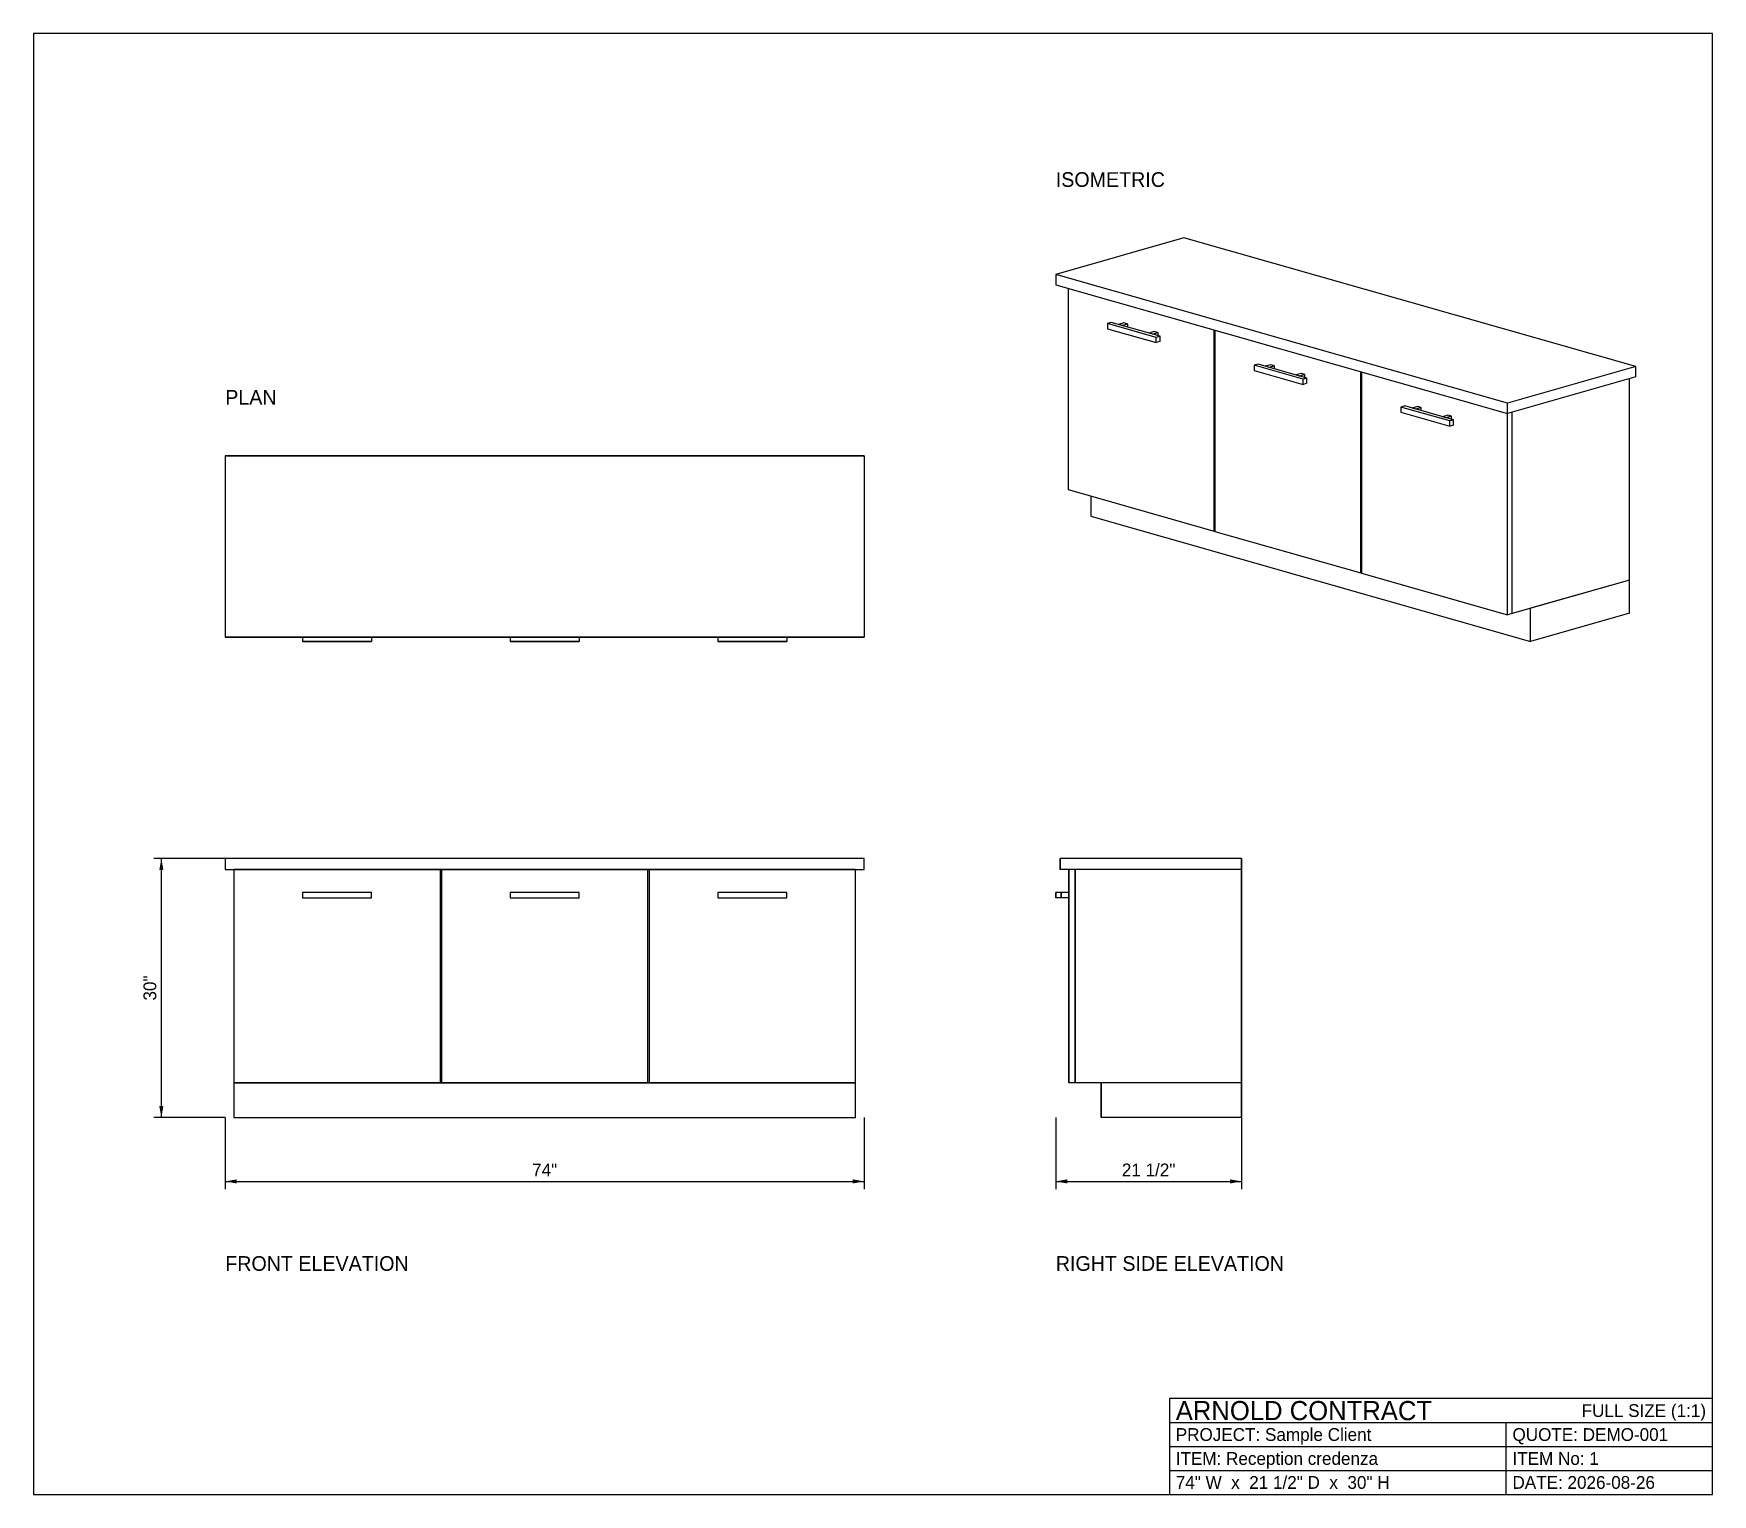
# Model space of a CAD drawing. Header units: inches. Extents: x -22 to 172, y -44 to 126.
import ezdxf
from ezdxf.enums import TextEntityAlignment as Align

# ---------------------------------------------------------------- set-up
doc = ezdxf.new("R2010")
doc.units = ezdxf.units.IN
doc.header["$MEASUREMENT"] = 0
for name, color, linetype in [('DIMS', 3, 'CONTINUOUS'), ('OUTLINE', 7, 'CONTINUOUS'), ('TITLE', 7, 'CONTINUOUS'), ('VIEWLABEL', 2, 'CONTINUOUS')]:
    doc.layers.add(name, color=color, linetype=linetype)

msp = doc.modelspace()

# ---------------------------------------------------------------- linework, layer by layer
at = {"layer": 'DIMS'}
for p, q in [((0, 30), (-8.288, 30)), ((-7.4, 0), (-7.4, 30)), ((0, 0), (-8.288, 0)), ((0, 0), (0, -8.288)), ((74, 0), (74, -8.288)), ((96.2, 0), (96.2, -8.288)), ((117.7, 0), (117.7, -8.288)), ((0, -7.4), (74, -7.4)), ((96.2, -7.4), (117.7, -7.4))]:
    msp.add_line(p, q, dxfattribs=at)
for points in [[(-7.4, 30), (-7.63976, 28.668), (-7.16024, 28.668)], [(-7.4, 0), (-7.16024, 1.332), (-7.63976, 1.332)], [(0, -7.4), (1.332, -7.63976), (1.332, -7.16024)], [(74, -7.4), (72.668, -7.16024), (72.668, -7.63976)], [(96.2, -7.4), (97.532, -7.63976), (97.532, -7.16024)], [(117.7, -7.4), (116.368, -7.16024), (116.368, -7.63976)]]:
    msp.add_solid(points, dxfattribs=at)
at = {"layer": 'OUTLINE'}
for p, q in [((111.049242, 101.885444), (96.2, 97.657938)), ((163.375144, 86.988519), (111.049242, 101.885444)), ((111.049242, 101.885444), (111.049242, 101.885239)), ((148.525902, 82.761013), (96.2, 97.657938)), ((96.2, 97.657938), (96.2, 96.459666)), ((96.200263, 96.459741), (96.2, 96.459666)), ((96.2, 96.459666), (148.525902, 81.56274)), ((97.614214, 96.057182), (97.614214, 72.733867)), ((102.622887, 92.105143), (102.180945, 91.979324)), ((107.837799, 90.368846), (102.180945, 91.979324)), ((102.180945, 91.979324), (102.180945, 91.380188)), ((108.279741, 90.494664), (102.622887, 92.105143)), ((102.622887, 92.105143), (102.622887, 92.104938)), ((104.090133, 92.039717), (103.471415, 91.863571)), ((103.913356, 91.737752), (103.471415, 91.863571)), ((103.471415, 91.863571), (103.471415, 91.863366)), ((104.532075, 91.913898), (103.913356, 91.737752)), ((103.913356, 91.737547), (103.913356, 91.737752)), ((104.532075, 91.913898), (104.090133, 92.039717)), ((104.090133, 92.039717), (104.090133, 92.039512)), ((104.532075, 91.56147), (104.532075, 91.913898)), ((102.181208, 91.380263), (102.180945, 91.380188)), ((102.180945, 91.380188), (107.837799, 89.769709)), ((107.607989, 91.038201), (106.989271, 90.862055)), ((107.431213, 90.736236), (106.989271, 90.862055)), ((106.989271, 90.862055), (106.989271, 90.861849)), ((108.049931, 90.912382), (107.431213, 90.736236)), ((107.431213, 90.736031), (107.431213, 90.736236)), ((108.049931, 90.912382), (107.607989, 91.038201)), ((107.607989, 91.038201), (107.607989, 91.037996)), ((108.279741, 90.494664), (107.837799, 90.368846)), ((107.837799, 89.769709), (107.837799, 90.368846)), ((108.279741, 89.895528), (107.837799, 89.769709)), ((108.049931, 90.559954), (108.049931, 90.912382)), ((108.279478, 89.895603), (108.279741, 89.895528)), ((108.279741, 89.895528), (108.279741, 90.494664)), ((114.525851, 67.919207), (114.525851, 91.242523)), ((114.614239, 91.217359), (114.614239, 67.894044)), ((119.622912, 87.26532), (119.18097, 87.139501)), ((124.837825, 85.529022), (119.18097, 87.139501)), ((119.18097, 87.139501), (119.18097, 86.540365)), ((119.181233, 86.540439), (119.18097, 86.540365)), ((119.18097, 86.540365), (124.837825, 84.929886)), ((125.279766, 85.654841), (119.622912, 87.26532)), ((119.622912, 87.26532), (119.622912, 87.265114)), ((121.090159, 87.199894), (120.47144, 87.023748)), ((120.913382, 86.897929), (120.47144, 87.023748)), ((120.47144, 87.023748), (120.47144, 87.023542)), ((121.5321, 87.074075), (120.913382, 86.897929)), ((120.913382, 86.897724), (120.913382, 86.897929)), ((121.5321, 87.074075), (121.090159, 87.199894)), ((121.090159, 87.199894), (121.090159, 87.199689)), ((121.5321, 86.721647), (121.5321, 87.074075)), ((124.608015, 86.198378), (123.989297, 86.022231)), ((124.431238, 85.896413), (123.989297, 86.022231)), ((123.989297, 86.022231), (123.989297, 86.022026)), ((125.049957, 86.072559), (124.431238, 85.896413)), ((124.431238, 85.896208), (124.431238, 85.896413)), ((125.049957, 86.072559), (124.608015, 86.198378)), ((124.608015, 86.198378), (124.608015, 86.198172)), ((125.279766, 85.654841), (124.837825, 85.529022)), ((125.049957, 85.720131), (125.049957, 86.072559)), ((125.279766, 85.055705), (125.279766, 85.654841)), ((131.525876, 63.079384), (131.525876, 86.402699)), ((131.614265, 86.377536), (131.614265, 63.05422)), ((163.375144, 86.988519), (148.525902, 82.761013)), ((163.375144, 85.790246), (148.525902, 81.56274)), ((162.668037, 62.265757), (162.668037, 85.589072)), ((163.374881, 85.790321), (163.375144, 85.790246)), ((163.375144, 85.790246), (163.375144, 86.988519)), ((124.837825, 84.929886), (124.837825, 85.529022)), ((125.279766, 85.055705), (124.837825, 84.929886)), ((125.279503, 85.05578), (125.279766, 85.055705)), ((136.622938, 82.425496), (136.180996, 82.299678)), ((141.83785, 80.689199), (136.180996, 82.299678)), ((136.180996, 82.299678), (136.180996, 81.700541)), ((136.181259, 81.700616), (136.180996, 81.700541)), ((136.180996, 81.700541), (141.83785, 80.090063)), ((142.279792, 80.815018), (136.622938, 82.425496)), ((136.622938, 82.425496), (136.622938, 82.425291)), ((138.090184, 82.360071), (137.471466, 82.183924)), ((137.913408, 82.058106), (137.471466, 82.183924)), ((137.471466, 82.183924), (137.471466, 82.183719)), ((138.532126, 82.234252), (137.913408, 82.058106)), ((137.913408, 82.057901), (137.913408, 82.058106)), ((138.532126, 82.234252), (138.090184, 82.360071)), ((138.090184, 82.360071), (138.090184, 82.359865)), ((138.532126, 81.881824), (138.532126, 82.234252)), ((148.525902, 81.56274), (148.525902, 82.761013)), ((149.056232, 58.390543), (149.056232, 81.713858)), ((149.056232, 58.390543), (149.056232, 81.713858)), ((141.60804, 81.358554), (140.989322, 81.182408)), ((141.431264, 81.05659), (140.989322, 81.182408)), ((140.989322, 81.182408), (140.989322, 81.182203)), ((142.049982, 81.232736), (141.431264, 81.05659)), ((141.431264, 81.056384), (141.431264, 81.05659)), ((142.049982, 81.232736), (141.60804, 81.358554)), ((141.60804, 81.358554), (141.60804, 81.358349)), ((142.279792, 80.815018), (141.83785, 80.689199)), ((141.83785, 80.090063), (141.83785, 80.689199)), ((142.279792, 80.215881), (141.83785, 80.090063)), ((142.049982, 80.880307), (142.049982, 81.232736)), ((142.279529, 80.215956), (142.279792, 80.215881)), ((142.279792, 80.215881), (142.279792, 80.815018)), ((148.525902, 58.239561), (148.525902, 81.562876)), ((0, 76.66), (74, 76.66)), ((74, 76.66), (0, 76.66)), ((0, 76.66), (0, 76.66)), ((0, 76.66), (0, 55.66)), ((0, 76.66), (0, 55.66)), ((1, 76.66), (1.75, 76.66)), ((1.75, 76.66), (1, 76.66)), ((1, 76.66), (1, 76.66)), ((1, 76.66), (1, 76.6599)), ((1, 76.66), (1, 76.6599)), ((1, 76.66), (73, 76.66)), ((73, 76.66), (1, 76.66)), ((1, 76.66), (1, 76.66)), ((1, 76.66), (1, 76.6599)), ((1, 76.66), (1, 76.6599)), ((1.75, 76.66), (1.75, 76.66)), ((1.75, 76.66), (1.75, 76.6599)), ((1.75, 76.66), (1.75, 76.6599)), ((1.75, 76.66), (72.25, 76.66)), ((72.25, 76.66), (1.75, 76.66)), ((1.75, 76.66), (1.75, 76.66)), ((1.75, 76.66), (1.75, 76.6599)), ((1.75, 76.66), (1.75, 76.6599)), ((1.75, 76.66), (72.25, 76.66)), ((72.25, 76.66), (1.75, 76.66)), ((1.75, 76.66), (1.75, 76.66)), ((1.75, 76.66), (1.75, 76.6599)), ((1.75, 76.66), (1.75, 76.6599)), ((1.75, 76.66), (72.25, 76.66)), ((72.25, 76.66), (1.75, 76.66)), ((1.75, 76.66), (1.75, 76.66)), ((1.75, 76.66), (1.75, 76.6599)), ((1.75, 76.66), (1.75, 76.6599)), ((72.25, 76.66), (73, 76.66)), ((73, 76.66), (72.25, 76.66)), ((72.25, 76.66), (72.25, 76.66)), ((72.25, 76.66), (72.25, 76.6599)), ((72.25, 76.66), (72.25, 76.6599)), ((72.25, 76.66), (72.25, 76.66)), ((72.25, 76.66), (72.25, 76.6599)), ((72.25, 76.66), (72.25, 76.6599)), ((72.25, 76.66), (72.25, 76.66)), ((72.25, 76.66), (72.25, 76.6599)), ((72.25, 76.66), (72.25, 76.6599)), ((72.25, 76.66), (72.25, 76.66)), ((72.25, 76.66), (72.25, 76.6599)), ((72.25, 76.66), (72.25, 76.6599)), ((73, 76.66), (73, 76.66)), ((73, 76.66), (73, 76.6599)), ((73, 76.66), (73, 76.6599)), ((73, 76.66), (73, 76.66)), ((73, 76.66), (73, 76.6599)), ((73, 76.66), (73, 76.6599)), ((74, 76.66), (74, 76.66)), ((74, 76.66), (74, 55.66)), ((74, 76.66), (74, 55.66)), ((97.614476, 72.733942), (97.614214, 72.733867)), ((97.614214, 72.733867), (114.525851, 67.919207)), ((100.265864, 71.979091), (100.265864, 69.654306)), ((100.266127, 69.654381), (100.265864, 69.654306)), ((100.265864, 69.654306), (151.177552, 55.16)), ((114.614381, 67.944411), (114.525851, 67.919207)), ((114.614502, 67.894118), (114.614239, 67.894044)), ((114.614239, 67.894044), (131.525876, 63.079384)), ((131.614406, 63.104588), (131.525876, 63.079384)), ((131.614528, 63.054295), (131.614265, 63.05422)), ((131.614265, 63.05422), (148.525902, 58.239561)), ((162.668037, 62.265757), (149.056232, 58.390543)), ((162.668037, 62.265757), (151.177552, 58.994473)), ((162.667775, 62.265832), (162.668037, 62.265757)), ((162.668037, 62.265757), (162.667775, 62.265832)), ((162.668037, 58.431284), (162.668037, 62.265757)), ((149.056232, 58.390543), (148.525902, 58.239561)), ((149.055969, 58.390618), (149.056232, 58.390543)), ((149.055969, 58.390618), (149.056232, 58.390543)), ((151.177552, 58.994473), (151.177289, 58.994547)), ((151.177552, 55.16), (151.177552, 58.994473)), ((162.668037, 58.431284), (151.177552, 55.16)), ((162.667775, 58.431359), (162.668037, 58.431284)), ((0, 55.66), (74, 55.66)), ((74, 55.66), (0, 55.66)), ((0, 55.66), (0, 55.66)), ((8.958333, 55.6601), (8.958333, 55.16)), ((8.958333, 55.6601), (8.958333, 55.16)), ((8.958333, 55.16), (16.958333, 55.16)), ((16.958333, 55.16), (8.958333, 55.16)), ((8.958333, 55.16), (8.958333, 55.16)), ((16.958333, 55.6601), (16.958333, 55.16)), ((16.958333, 55.6601), (16.958333, 55.16)), ((16.958333, 55.16), (16.958333, 55.16)), ((33, 55.6601), (33, 55.16)), ((33, 55.6601), (33, 55.16)), ((33, 55.16), (41, 55.16)), ((41, 55.16), (33, 55.16)), ((33, 55.16), (33, 55.16)), ((41, 55.6601), (41, 55.16)), ((41, 55.6601), (41, 55.16)), ((41, 55.16), (41, 55.16)), ((57.041667, 55.6601), (57.041667, 55.16)), ((57.041667, 55.6601), (57.041667, 55.16)), ((57.041667, 55.16), (65.041667, 55.16)), ((65.041667, 55.16), (57.041667, 55.16)), ((57.041667, 55.16), (57.041667, 55.16)), ((65.041667, 55.6601), (65.041667, 55.16)), ((65.041667, 55.6601), (65.041667, 55.16)), ((65.041667, 55.16), (65.041667, 55.16)), ((74, 55.66), (74, 55.66)), ((74, 30), (0, 30)), ((0, 30), (0, 28.75)), ((74, 30), (0, 30)), ((0, 30), (0, 28.75)), ((0, 30), (0, 30)), ((74, 28.75), (74, 30)), ((74, 28.75), (74, 30)), ((74, 30), (74, 30)), ((96.7, 28.75), (96.7, 30)), ((96.7, 30), (96.7, 30)), ((96.7, 30), (96.7, 28.75)), ((117.7, 30), (96.7, 30)), ((117.7, 30), (96.7, 30)), ((117.7, 28.75), (117.7, 30)), ((117.7, 30), (117.7, 30)), ((117.7, 30), (117.7, 28.75)), ((0, 28.75), (74, 28.75)), ((0, 28.75), (74, 28.75)), ((0, 28.75), (0, 28.75)), ((1.75, 28.75), (1, 28.75)), ((1, 28.75), (1, 4)), ((1.75, 28.75), (1, 28.75)), ((1, 28.75), (1, 4)), ((1, 28.75), (1, 28.75)), ((24.916667, 28.75), (1, 28.75)), ((1, 28.75), (1, 4)), ((24.916667, 28.75), (1, 28.75)), ((1, 28.75), (1, 4)), ((1, 28.75), (1, 28.75)), ((1.75, 28.7499), (1.75, 28.75)), ((1.75, 28.7499), (1.75, 28.75)), ((1.75, 28.75), (1.75, 28.75)), ((72.25, 28.75), (1.75, 28.75)), ((1.75, 28.75), (1.75, 28.7499)), ((72.25, 28.75), (1.75, 28.75)), ((1.75, 28.75), (1.75, 28.7499)), ((1.75, 28.75), (1.75, 28.75)), ((24.916667, 4), (24.916667, 28.75)), ((24.916667, 4), (24.916667, 28.75)), ((24.916667, 28.75), (24.916667, 28.75)), ((48.958333, 28.75), (25.041667, 28.75)), ((25.041667, 28.75), (25.041667, 4)), ((48.958333, 28.75), (25.041667, 28.75)), ((25.041667, 28.75), (25.041667, 4)), ((25.041667, 28.75), (25.041667, 28.75)), ((48.958333, 4), (48.958333, 28.75)), ((48.958333, 4), (48.958333, 28.75)), ((48.958333, 28.75), (48.958333, 28.75)), ((73, 28.75), (49.083333, 28.75)), ((49.083333, 28.75), (49.083333, 4)), ((73, 28.75), (49.083333, 28.75)), ((49.083333, 28.75), (49.083333, 4)), ((49.083333, 28.75), (49.083333, 28.75)), ((73, 28.75), (72.25, 28.75)), ((72.25, 28.75), (72.25, 28.7499)), ((73, 28.75), (72.25, 28.75)), ((72.25, 28.75), (72.25, 28.7499)), ((72.25, 28.75), (72.25, 28.75)), ((72.25, 28.7499), (72.25, 28.75)), ((72.25, 28.7499), (72.25, 28.75)), ((72.25, 28.75), (72.25, 28.75)), ((73, 4), (73, 28.75)), ((73, 4), (73, 28.75)), ((73, 28.75), (73, 28.75)), ((73, 4), (73, 28.75)), ((73, 4), (73, 28.75)), ((73, 28.75), (73, 28.75)), ((74, 28.75), (74, 28.75)), ((96.7, 28.75), (96.7, 28.75)), ((117.7, 28.75), (96.7, 28.75)), ((117.7, 28.75), (96.7, 28.75)), ((97.7, 4), (97.7, 28.75)), ((97.7, 28.75), (97.7, 28.75)), ((97.7, 28.75), (97.7, 4)), ((98.45, 28.75), (97.7, 28.75)), ((98.45, 28.75), (97.7, 28.75)), ((97.7, 4), (97.7, 28.75)), ((97.7, 28.75), (97.7, 28.75)), ((97.7, 28.75), (97.7, 4)), ((98.45, 28.75), (97.7, 28.75)), ((98.45, 28.75), (97.7, 28.75)), ((97.7, 4), (97.7, 28.75)), ((97.7, 28.75), (97.7, 28.75)), ((97.7, 28.75), (97.7, 4)), ((98.45, 28.75), (97.7, 28.75)), ((98.45, 28.75), (97.7, 28.75)), ((98.45, 4), (98.45, 28.75)), ((98.45, 28.75), (98.45, 28.75)), ((98.45, 28.75), (98.45, 4)), ((117.7, 28.75), (98.45, 28.75)), ((117.7, 28.75), (98.45, 28.75)), ((98.45, 4), (98.45, 28.75)), ((98.45, 28.75), (98.45, 28.75)), ((98.45, 28.75), (98.45, 4)), ((117.7, 28.75), (98.45, 28.75)), ((117.7, 28.75), (98.45, 28.75)), ((98.45, 28), (98.45, 28.75)), ((98.45, 28.75), (98.45, 28.75)), ((98.45, 28.75), (98.45, 28)), ((117.7, 28.75), (98.45, 28.75)), ((117.7, 28.75), (98.45, 28.75)), ((98.45, 4), (98.45, 28.75)), ((98.45, 28.75), (98.45, 28.75)), ((98.45, 28.75), (98.45, 4)), ((98.45, 4), (98.45, 28.75)), ((98.45, 28.75), (98.45, 28.75)), ((98.45, 28.75), (98.45, 4)), ((98.45, 4), (98.45, 28.75)), ((98.45, 28.75), (98.45, 28.75)), ((98.45, 28.75), (98.45, 4)), ((98.45, 28), (98.45, 28)), ((98.4501, 28), (98.45, 28)), ((98.4501, 28), (98.45, 28)), ((117.7, 28), (117.6999, 28)), ((117.7, 28), (117.6999, 28)), ((117.7, 28), (117.6999, 28)), ((117.7, 28), (117.6999, 28)), ((117.7, 4), (117.7, 28.75)), ((117.7, 28.75), (117.7, 28.75)), ((117.7, 28.75), (117.7, 4)), ((117.7, 4), (117.7, 28.75)), ((117.7, 28.75), (117.7, 28.75)), ((117.7, 28.75), (117.7, 4)), ((117.7, 28), (117.7, 28.75)), ((117.7, 28.75), (117.7, 28.75)), ((117.7, 28.75), (117.7, 28)), ((117.7, 28.75), (117.7, 28.75)), ((117.7, 28), (117.7, 28)), ((117.7, 4.75), (117.7, 28)), ((117.7, 28), (117.7, 28)), ((117.7, 28), (117.7, 4.75)), ((16.958333, 26.0625), (8.958333, 26.0625)), ((8.958333, 26.0625), (8.958333, 25.4375)), ((16.958333, 26.0625), (8.958333, 26.0625)), ((8.958333, 26.0625), (8.958333, 25.4375)), ((8.958333, 26.0625), (8.958333, 26.0625)), ((8.958333, 25.4375), (16.958333, 25.4375)), ((8.958333, 25.4375), (16.958333, 25.4375)), ((8.958333, 25.4375), (8.958333, 25.4375)), ((10.783333, 26.0625), (10.158333, 26.0625)), ((10.158333, 26.0625), (10.158333, 26.0624)), ((10.783333, 26.0625), (10.158333, 26.0625)), ((10.158333, 26.0625), (10.158333, 26.0624)), ((10.158333, 26.0625), (10.158333, 26.0625)), ((10.158333, 25.4376), (10.158333, 25.4375)), ((10.158333, 25.4376), (10.158333, 25.4375)), ((10.158333, 25.4375), (10.783333, 25.4375)), ((10.158333, 25.4375), (10.783333, 25.4375)), ((10.158333, 25.4375), (10.158333, 25.4375)), ((10.783333, 26.0624), (10.783333, 26.0625)), ((10.783333, 26.0624), (10.783333, 26.0625)), ((10.783333, 26.0625), (10.783333, 26.0625)), ((10.783333, 25.4375), (10.783333, 25.4376)), ((10.783333, 25.4375), (10.783333, 25.4376)), ((10.783333, 25.4375), (10.783333, 25.4375)), ((15.758333, 26.0625), (15.133333, 26.0625)), ((15.133333, 26.0625), (15.133333, 26.0624)), ((15.758333, 26.0625), (15.133333, 26.0625)), ((15.133333, 26.0625), (15.133333, 26.0624)), ((15.133333, 26.0625), (15.133333, 26.0625)), ((15.133333, 25.4376), (15.133333, 25.4375)), ((15.133333, 25.4376), (15.133333, 25.4375)), ((15.133333, 25.4375), (15.758333, 25.4375)), ((15.133333, 25.4375), (15.758333, 25.4375)), ((15.133333, 25.4375), (15.133333, 25.4375)), ((15.758333, 26.0624), (15.758333, 26.0625)), ((15.758333, 26.0624), (15.758333, 26.0625)), ((15.758333, 26.0625), (15.758333, 26.0625)), ((15.758333, 25.4375), (15.758333, 25.4376)), ((15.758333, 25.4375), (15.758333, 25.4376)), ((15.758333, 25.4375), (15.758333, 25.4375)), ((16.958333, 25.4375), (16.958333, 26.0625)), ((16.958333, 25.4375), (16.958333, 26.0625)), ((16.958333, 26.0625), (16.958333, 26.0625)), ((16.958333, 25.4375), (16.958333, 25.4375)), ((41, 26.0625), (33, 26.0625)), ((33, 26.0625), (33, 25.4375)), ((41, 26.0625), (33, 26.0625)), ((33, 26.0625), (33, 25.4375)), ((33, 26.0625), (33, 26.0625)), ((33, 25.4375), (41, 25.4375)), ((33, 25.4375), (41, 25.4375)), ((33, 25.4375), (33, 25.4375)), ((34.825, 26.0625), (34.2, 26.0625)), ((34.2, 26.0625), (34.2, 26.0624)), ((34.825, 26.0625), (34.2, 26.0625)), ((34.2, 26.0625), (34.2, 26.0624)), ((34.2, 26.0625), (34.2, 26.0625)), ((34.2, 25.4376), (34.2, 25.4375)), ((34.2, 25.4376), (34.2, 25.4375)), ((34.2, 25.4375), (34.825, 25.4375)), ((34.2, 25.4375), (34.825, 25.4375)), ((34.2, 25.4375), (34.2, 25.4375)), ((34.825, 26.0624), (34.825, 26.0625)), ((34.825, 26.0624), (34.825, 26.0625)), ((34.825, 26.0625), (34.825, 26.0625)), ((34.825, 25.4375), (34.825, 25.4376)), ((34.825, 25.4375), (34.825, 25.4376)), ((34.825, 25.4375), (34.825, 25.4375)), ((39.8, 26.0625), (39.175, 26.0625)), ((39.175, 26.0625), (39.175, 26.0624)), ((39.8, 26.0625), (39.175, 26.0625)), ((39.175, 26.0625), (39.175, 26.0624)), ((39.175, 26.0625), (39.175, 26.0625)), ((39.175, 25.4376), (39.175, 25.4375)), ((39.175, 25.4376), (39.175, 25.4375)), ((39.175, 25.4375), (39.8, 25.4375)), ((39.175, 25.4375), (39.8, 25.4375)), ((39.175, 25.4375), (39.175, 25.4375)), ((39.8, 26.0624), (39.8, 26.0625)), ((39.8, 26.0624), (39.8, 26.0625)), ((39.8, 26.0625), (39.8, 26.0625)), ((39.8, 25.4375), (39.8, 25.4376)), ((39.8, 25.4375), (39.8, 25.4376)), ((39.8, 25.4375), (39.8, 25.4375)), ((41, 25.4375), (41, 26.0625)), ((41, 25.4375), (41, 26.0625)), ((41, 26.0625), (41, 26.0625)), ((41, 25.4375), (41, 25.4375)), ((65.041667, 26.0625), (57.041667, 26.0625)), ((57.041667, 26.0625), (57.041667, 25.4375)), ((65.041667, 26.0625), (57.041667, 26.0625)), ((57.041667, 26.0625), (57.041667, 25.4375)), ((57.041667, 26.0625), (57.041667, 26.0625)), ((57.041667, 25.4375), (65.041667, 25.4375)), ((57.041667, 25.4375), (65.041667, 25.4375)), ((57.041667, 25.4375), (57.041667, 25.4375)), ((58.866667, 26.0625), (58.241667, 26.0625)), ((58.241667, 26.0625), (58.241667, 26.0624)), ((58.866667, 26.0625), (58.241667, 26.0625)), ((58.241667, 26.0625), (58.241667, 26.0624)), ((58.241667, 26.0625), (58.241667, 26.0625)), ((58.241667, 25.4376), (58.241667, 25.4375)), ((58.241667, 25.4376), (58.241667, 25.4375)), ((58.241667, 25.4375), (58.866667, 25.4375)), ((58.241667, 25.4375), (58.866667, 25.4375)), ((58.241667, 25.4375), (58.241667, 25.4375)), ((58.866667, 26.0624), (58.866667, 26.0625)), ((58.866667, 26.0624), (58.866667, 26.0625)), ((58.866667, 26.0625), (58.866667, 26.0625)), ((58.866667, 25.4375), (58.866667, 25.4376)), ((58.866667, 25.4375), (58.866667, 25.4376)), ((58.866667, 25.4375), (58.866667, 25.4375)), ((63.841667, 26.0625), (63.216667, 26.0625)), ((63.216667, 26.0625), (63.216667, 26.0624)), ((63.841667, 26.0625), (63.216667, 26.0625)), ((63.216667, 26.0625), (63.216667, 26.0624)), ((63.216667, 26.0625), (63.216667, 26.0625)), ((63.216667, 25.4376), (63.216667, 25.4375)), ((63.216667, 25.4376), (63.216667, 25.4375)), ((63.216667, 25.4375), (63.841667, 25.4375)), ((63.216667, 25.4375), (63.841667, 25.4375)), ((63.216667, 25.4375), (63.216667, 25.4375)), ((63.841667, 26.0624), (63.841667, 26.0625)), ((63.841667, 26.0624), (63.841667, 26.0625)), ((63.841667, 26.0625), (63.841667, 26.0625)), ((63.841667, 25.4375), (63.841667, 25.4376)), ((63.841667, 25.4375), (63.841667, 25.4376)), ((63.841667, 25.4375), (63.841667, 25.4375)), ((65.041667, 25.4375), (65.041667, 26.0625)), ((65.041667, 25.4375), (65.041667, 26.0625)), ((65.041667, 26.0625), (65.041667, 26.0625)), ((65.041667, 25.4375), (65.041667, 25.4375)), ((96.2, 25.4375), (96.2, 26.0625)), ((96.2, 26.0625), (96.2, 26.0625)), ((96.2, 26.0625), (96.2, 25.4375)), ((96.825, 26.0625), (96.2, 26.0625)), ((96.825, 26.0625), (96.2, 26.0625)), ((96.2, 25.4375), (96.2, 26.0625)), ((96.2, 26.0625), (96.2, 26.0625)), ((96.2, 26.0625), (96.2, 25.4375)), ((96.825, 26.0625), (96.2, 26.0625)), ((96.825, 26.0625), (96.2, 26.0625)), ((96.2, 25.4375), (96.2, 26.0625)), ((96.2, 26.0625), (96.2, 26.0625)), ((96.2, 26.0625), (96.2, 25.4375)), ((96.825, 26.0625), (96.2, 26.0625)), ((96.825, 26.0625), (96.2, 26.0625)), ((96.2, 25.4375), (96.2, 25.4375)), ((96.825, 25.4375), (96.2, 25.4375)), ((96.825, 25.4375), (96.2, 25.4375)), ((96.2, 25.4375), (96.2, 25.4375)), ((96.825, 25.4375), (96.2, 25.4375)), ((96.825, 25.4375), (96.2, 25.4375)), ((96.2, 25.4375), (96.2, 25.4375)), ((96.825, 25.4375), (96.2, 25.4375)), ((96.825, 25.4375), (96.2, 25.4375)), ((96.825, 25.4375), (96.825, 26.0625)), ((96.825, 26.0625), (96.825, 26.0625)), ((96.825, 26.0625), (96.825, 25.4375)), ((96.825, 25.4375), (96.825, 26.0625)), ((96.825, 26.0625), (96.825, 26.0625)), ((96.825, 26.0625), (96.825, 25.4375)), ((97.7, 26.0625), (96.825, 26.0625)), ((97.7, 26.0625), (96.825, 26.0625)), ((96.825, 25.4375), (96.825, 26.0625)), ((96.825, 26.0625), (96.825, 26.0625)), ((96.825, 26.0625), (96.825, 25.4375)), ((97.7, 26.0625), (96.825, 26.0625)), ((97.7, 26.0625), (96.825, 26.0625)), ((96.825, 25.4375), (96.825, 26.0625)), ((96.825, 26.0625), (96.825, 26.0625)), ((96.825, 26.0625), (96.825, 25.4375)), ((96.825, 25.4375), (96.825, 26.0625)), ((96.825, 26.0625), (96.825, 26.0625)), ((96.825, 26.0625), (96.825, 25.4375)), ((97.7, 26.0625), (96.825, 26.0625)), ((97.7, 26.0625), (96.825, 26.0625)), ((96.825, 25.4375), (96.825, 26.0625)), ((96.825, 26.0625), (96.825, 26.0625)), ((96.825, 26.0625), (96.825, 25.4375)), ((97.7, 26.0625), (96.825, 26.0625)), ((97.7, 26.0625), (96.825, 26.0625)), ((96.825, 25.4375), (96.825, 26.0625)), ((96.825, 26.0625), (96.825, 26.0625)), ((96.825, 26.0625), (96.825, 25.4375)), ((96.825, 25.4375), (96.825, 26.0625)), ((96.825, 26.0625), (96.825, 26.0625)), ((96.825, 26.0625), (96.825, 25.4375)), ((97.7, 26.0625), (96.825, 26.0625)), ((97.7, 26.0625), (96.825, 26.0625)), ((96.825, 25.4375), (96.825, 26.0625)), ((96.825, 26.0625), (96.825, 26.0625)), ((96.825, 26.0625), (96.825, 25.4375)), ((97.7, 26.0625), (96.825, 26.0625)), ((97.7, 26.0625), (96.825, 26.0625)), ((96.825, 25.4375), (96.825, 25.4375)), ((96.825, 25.4375), (96.825, 25.4375)), ((97.7, 25.4375), (96.825, 25.4375)), ((97.7, 25.4375), (96.825, 25.4375)), ((96.825, 25.4375), (96.825, 25.4375)), ((97.7, 25.4375), (96.825, 25.4375)), ((97.7, 25.4375), (96.825, 25.4375)), ((96.825, 25.4375), (96.825, 25.4375)), ((96.825, 25.4375), (96.825, 25.4375)), ((97.7, 25.4375), (96.825, 25.4375)), ((97.7, 25.4375), (96.825, 25.4375)), ((96.825, 25.4375), (96.825, 25.4375)), ((97.7, 25.4375), (96.825, 25.4375)), ((97.7, 25.4375), (96.825, 25.4375)), ((96.825, 25.4375), (96.825, 25.4375)), ((96.825, 25.4375), (96.825, 25.4375)), ((97.7, 25.4375), (96.825, 25.4375)), ((97.7, 25.4375), (96.825, 25.4375)), ((96.825, 25.4375), (96.825, 25.4375)), ((97.7, 25.4375), (96.825, 25.4375)), ((97.7, 25.4375), (96.825, 25.4375)), ((97.7, 25.4375), (97.7, 26.0625)), ((97.7, 26.0625), (97.7, 26.0625)), ((97.7, 26.0625), (97.7, 25.4375)), ((97.7, 25.4375), (97.7, 26.0625)), ((97.7, 26.0625), (97.7, 26.0625)), ((97.7, 26.0625), (97.7, 25.4375)), ((97.7, 25.4375), (97.7, 26.0625)), ((97.7, 26.0625), (97.7, 26.0625)), ((97.7, 26.0625), (97.7, 25.4375)), ((97.7, 25.4375), (97.7, 26.0625)), ((97.7, 26.0625), (97.7, 26.0625)), ((97.7, 26.0625), (97.7, 25.4375)), ((97.7, 25.4375), (97.7, 26.0625)), ((97.7, 26.0625), (97.7, 26.0625)), ((97.7, 26.0625), (97.7, 25.4375)), ((97.7, 25.4375), (97.7, 26.0625)), ((97.7, 26.0625), (97.7, 26.0625)), ((97.7, 26.0625), (97.7, 25.4375)), ((97.7, 25.4375), (97.7, 25.4375)), ((97.7, 25.4375), (97.7, 25.4375)), ((97.7, 25.4375), (97.7, 25.4375)), ((97.7, 25.4375), (97.7, 25.4375)), ((97.7, 25.4375), (97.7, 25.4375)), ((97.7, 25.4375), (97.7, 25.4375)), ((1, 4), (1.75, 4)), ((1, 4), (1.75, 4)), ((1, 4), (1, 4)), ((73, 4), (1, 4)), ((1, 4), (1, 0)), ((73, 4), (1, 4)), ((1, 4), (1, 0)), ((1, 4), (1, 4)), ((1, 4), (24.916667, 4)), ((1, 4), (24.916667, 4)), ((1, 4), (1, 4)), ((1.75, 4), (1.75, 4.0001)), ((1.75, 4), (1.75, 4.0001)), ((1.75, 4.0001), (1.75, 4)), ((1.75, 4.0001), (1.75, 4)), ((1.75, 4), (1.75, 4)), ((1.75, 4), (72.25, 4)), ((1.75, 4), (72.25, 4)), ((1.75, 4), (1.75, 4)), ((24.916667, 4), (24.916667, 4)), ((25.041667, 4), (48.958333, 4)), ((25.041667, 4), (48.958333, 4)), ((25.041667, 4), (25.041667, 4)), ((48.958333, 4), (48.958333, 4)), ((49.083333, 4), (73, 4)), ((49.083333, 4), (73, 4)), ((49.083333, 4), (49.083333, 4)), ((72.25, 4.0001), (72.25, 4)), ((72.25, 4.0001), (72.25, 4)), ((72.25, 4), (72.25, 4.0001)), ((72.25, 4), (72.25, 4.0001)), ((72.25, 4), (73, 4)), ((72.25, 4), (73, 4)), ((72.25, 4), (72.25, 4)), ((72.25, 4), (72.25, 4)), ((73, 4), (73, 4)), ((73, 0), (73, 4)), ((73, 0), (73, 4)), ((73, 4), (73, 4)), ((73, 4), (73, 4)), ((97.7, 4), (97.7, 4)), ((98.45, 4), (97.7, 4)), ((98.45, 4), (97.7, 4)), ((97.7, 4), (97.7, 4)), ((98.45, 4), (97.7, 4)), ((98.45, 4), (97.7, 4)), ((97.7, 4), (97.7, 4)), ((98.45, 4), (97.7, 4)), ((98.45, 4), (97.7, 4)), ((98.45, 4), (98.45, 4.75)), ((98.45, 4.75), (98.45, 4.75)), ((98.45, 4.75), (98.45, 4)), ((98.4501, 4.75), (98.45, 4.75)), ((98.4501, 4.75), (98.45, 4.75)), ((98.45, 4), (98.45, 4)), ((117.7, 4), (98.45, 4)), ((117.7, 4), (98.45, 4)), ((98.45, 4), (98.45, 4)), ((117.7, 4), (98.45, 4)), ((117.7, 4), (98.45, 4)), ((98.45, 4), (98.45, 4)), ((117.7, 4), (98.45, 4)), ((117.7, 4), (98.45, 4)), ((98.45, 4), (98.45, 4)), ((98.45, 4), (98.45, 4)), ((98.45, 4), (98.45, 4)), ((101.45, 0), (101.45, 4)), ((101.45, 4), (101.45, 4)), ((101.45, 4), (101.45, 0)), ((117.7, 4), (101.45, 4)), ((117.7, 4), (101.45, 4)), ((117.7, 4.75), (117.6999, 4.75)), ((117.7, 4.75), (117.6999, 4.75)), ((117.7, 4.75), (117.6999, 4.75)), ((117.7, 4.75), (117.6999, 4.75)), ((117.7, 4), (117.7, 4.75)), ((117.7, 4.75), (117.7, 4.75)), ((117.7, 4.75), (117.7, 4)), ((117.7, 4.75), (117.7, 4.75)), ((117.7, 4), (117.7, 4)), ((117.7, 4), (117.7, 4)), ((117.7, 4), (117.7, 4)), ((117.7, 0), (117.7, 4)), ((117.7, 4), (117.7, 4)), ((117.7, 4), (117.7, 0)), ((1, 0), (73, 0)), ((1, 0), (73, 0)), ((1, 0), (1, 0)), ((73, 0), (73, 0)), ((101.45, 0), (101.45, 0)), ((117.7, 0), (101.45, 0)), ((117.7, 0), (101.45, 0)), ((117.7, 0), (117.7, 0))]:
    msp.add_line(p, q, dxfattribs=at)
at = {"layer": 'TITLE'}
for p, q in [((172.255144, 125.565444), (-22.2, 125.565444)), ((-22.2, 125.565444), (-22.2, -43.66)), ((172.255144, -43.66), (172.255144, 125.565444)), ((172.255144, -32.56), (109.355144, -32.56)), ((109.355144, -32.56), (109.355144, -43.66)), ((172.255144, -43.66), (172.255144, -32.56)), ((109.355144, -35.335), (172.255144, -35.335)), ((148.353144, -43.66), (148.353144, -35.335)), ((109.355144, -38.11), (172.255144, -38.11)), ((109.355144, -40.885), (172.255144, -40.885)), ((-22.2, -43.66), (172.255144, -43.66)), ((109.355144, -43.66), (172.255144, -43.66))]:
    msp.add_line(p, q, dxfattribs=at)

# ---------------------------------------------------------------- texts
at = {"layer": 'DIMS'}
msp.add_text('30"', height=1.48, rotation=90, dxfattribs=at).set_placement((-7.992, 15), align=Align.CENTER)
for s, p in [('74"', (37, -6.808)), ('21 1/2"', (106.95, -6.808))]:
    msp.add_text(s, height=1.48, dxfattribs=at).set_placement(p, align=Align.CENTER)
at = {"layer": 'TITLE'}
for s, height, p in [('ARNOLD CONTRACT', 2.22, (110.095144, -35.0575)), ('PROJECT: Sample Client', 1.48, (110.095144, -37.4625)), ('QUOTE: DEMO-001', 1.48, (149.093144, -37.4625)), ('ITEM: Reception credenza', 1.48, (110.095144, -40.2375)), ('ITEM No: 1', 1.48, (149.093144, -40.2375)), ('74" W  x  21 1/2" D  x  30" H', 1.48, (110.095144, -43.0125)), ('DATE: 2026-08-26', 1.48, (149.093144, -43.0125))]:
    msp.add_text(s, height=height, dxfattribs=at).set_placement(p)
msp.add_text('FULL SIZE (1:1)', height=1.48, dxfattribs=at).set_placement((171.515144, -34.6875), align=Align.RIGHT)
at = {"layer": 'VIEWLABEL'}
for s, p in [('ISOMETRIC', (96.2, 107.805444)), ('PLAN', (0, 82.58)), ('FRONT ELEVATION', (0, -17.76)), ('RIGHT SIDE ELEVATION', (96.2, -17.76))]:
    msp.add_text(s, height=1.702, dxfattribs=at).set_placement(p)

doc.saveas('drawing.dxf')
